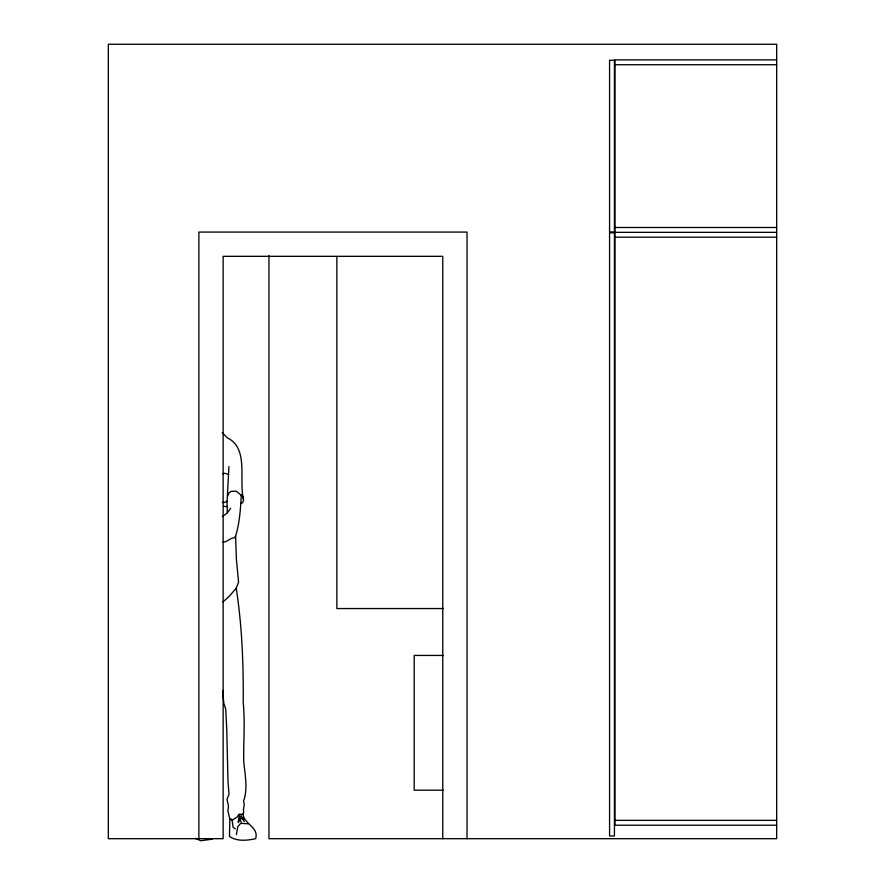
<?xml version="1.0" encoding="UTF-8"?>
<svg xmlns="http://www.w3.org/2000/svg" width="885" height="885" viewBox="0 0 885 885"><rect width="100%" height="100%" fill="white"/><g stroke="black" fill="none" stroke-linecap="round" stroke-linejoin="round"><path stroke-width="1.33" d="M222.633 690.411L223.805 703.121L225.73 709.206L226.759 729.583L227.976 781.289L229.005 794.243L227.002 799.465L228.463 806.003L227.91 811.003L229.912 819.477L229.436 836.413C236.992 841.712 247.103 840.507 255.643 838.692C259.062 827.287 244.315 824.223 242.944 814.222L243.707 812.076C242.501 808.514 245.499 804.874 243.486 801.334C248.198 788.502 244.857 774.497 243.707 761.321C243.419 741.564 245.156 721.894 243.198 702.214C243.552 664.137 242.025 625.629 236.218 588.171L238.563 582.142L236.406 559.431L235.598 536.277C239.581 523.013 240.62 508.731 241.262 494.903M222.423 516.663L227.312 512.846L227.036 502.514L228.927 466.572M236.395 834.577L237.799 826.645L240.786 823.349L248.287 823.802M238.076 821.855L239.348 816.523L238.994 814.344L242.944 814.222M238.485 822.663L239.912 819.244L239.348 816.523L243.32 817.618M227.611 496.153L228.972 492.967L231.051 491.33L236.284 491.241L242.866 496.573L243.541 500.036L242.678 502.669L240.908 503.532M230.664 508.255L227.312 512.846M238.994 814.344L236.815 817.331L232.102 820.218L233.175 827.563L235.41 828.836M235.598 536.277L234.381 537.826L232.069 538.135L225.398 541.797L222.931 542.085M236.218 588.171L229.149 596.424L222.821 601.999M229.912 819.477L230.897 818.769L232.102 820.218M227.157 501.153L224.768 502.403L222.356 502.459M212.234 839.157L200.862 840.75L195.364 838.372M222.577 473.696L224.79 473.276L228.385 474.437M776.665 59.881L614.964 59.881L614.964 825.218L776.665 825.218M614.964 64.727L776.665 64.727M614.964 227.5L776.665 227.5M614.964 232.346L776.665 232.346M614.964 237.202L776.665 237.202M443.274 608.548L336.864 608.548L336.864 256.772M443.142 655.442L414.202 655.442L414.202 790.183L443.142 790.183M614.964 820.362L776.665 820.362M223.794 506.32L227.014 506.607M244.05 819.488L241.893 818.304L240.919 814.764M222.201 432.599L227.257 437.798C249.238 448.308 238.496 479.958 243.541 499.605M244.348 821.623L241.893 818.304L239.912 819.244L241.251 822.198M467.026 838.692L467.026 232.08L198.882 232.08L198.882 838.692M442.765 838.692L442.765 256.329L223.142 256.329L223.142 838.692L108.335 838.692L108.335 44.25L776.665 44.25L776.665 838.692L268.952 838.692L268.952 255.643M614.433 60.28L609.577 60.28L609.577 231.947L614.433 231.947L614.433 60.28M614.433 232.755L609.577 232.755L609.577 835.993L614.433 835.993L614.433 232.755"/></g></svg>
